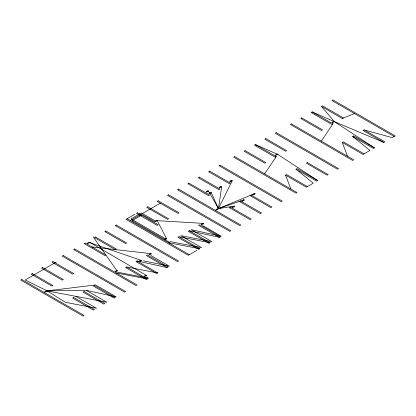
<?xml version="1.0" encoding="UTF-8"?>
<svg xmlns="http://www.w3.org/2000/svg" width="416" height="416" viewBox="0 0 416 416"><rect width="100%" height="100%" fill="white"/><g stroke="black" fill="none" stroke-linecap="round" stroke-linejoin="round"><path stroke-width="0.62" d="M233.022 206.716A14.305 8.263 0 0 1 232.742 206.976L232.367 207.464L234.38 206.835A3.089 1.784 0 0 0 234.348 206.69L234.92 206.206L234.073 206.045A0.525 0.307 0 0 0 233.979 206.133L218.442 208.614L221.655 186.711L220.797 186.467A0.525 0.302 0 0 0 220.683 186.592L220.444 186.779M242.663 200.45A14.305 8.263 0 0 1 242.382 200.715L242.07 201.224L244.015 200.554A3.089 1.784 0 0 0 243.989 200.424L244.561 199.94L243.714 199.779A0.525 0.307 0 0 0 243.62 199.867L243.36 200.091M253.38 194.262A14.305 8.263 0 0 1 253.1 194.527L252.725 195.01L254.738 194.381A3.089 1.784 0 0 0 254.706 194.236L255.278 193.752L254.431 193.591A0.525 0.307 0 0 0 254.337 193.679L254.114 193.903M206.731 191.381A14.305 8.263 0 0 1 206.456 191.646L206.081 192.13L208.088 191.5A3.089 1.784 0 0 0 208.057 191.355L208.499 191.121L218.442 208.614L232.294 180.606L231.488 180.294A0.525 0.302 0 0 0 231.338 180.44L231.057 180.627M116.75 270.483L115.794 271.066A14.305 8.263 0 0 1 115.513 271.326L115.138 271.814L117.151 271.196A3.089 1.784 0 0 0 117.12 271.034L117.692 270.556L116.844 270.39A0.525 0.307 0 0 0 116.75 270.483L93.262 236.964M150.576 253.588L149.62 254.166A14.305 8.263 0 0 1 149.339 254.431L148.964 254.914L150.977 254.301A3.089 1.784 0 0 0 150.946 254.14L151.518 253.656L150.67 253.495A0.525 0.307 0 0 0 150.576 253.588L91.988 246.953M201.952 223.954A14.305 8.263 0 0 1 201.677 224.214L201.302 224.702L203.315 224.068A3.089 1.784 0 0 0 203.284 223.922L203.856 223.444L203.008 223.278A0.525 0.307 0 0 0 202.914 223.371L202.691 223.595M264.607 173.846L276.26 156.608L255.507 144.628L254.467 145.231L275.22 157.212L276.26 156.608M321.292 141.118L332.946 123.885L312.192 111.904L311.152 112.502L331.906 124.483L332.946 123.885M155.444 220.938L155.932 220.704M206.872 191.246L207.355 191.012M139.792 260.744L140.28 260.515M209.7 192.878L210.226 192.655M165.152 238.914L165.641 238.685M219.882 187.002L220.366 186.774M230.532 180.856L231.015 180.622M144.981 275.72L145.47 275.491M216.575 209.227L217.064 208.993M202.093 223.813L202.618 223.59M233.158 206.58L233.683 206.352M242.798 200.314L243.324 200.086M253.516 194.126L254.041 193.898M208.541 191.1L208.515 190.752L207.828 190.684A0.525 0.302 0 0 0 207.678 190.835L207.392 191.017M140.317 260.515L140.598 260.333A0.525 0.302 0 0 1 140.707 260.208L141.56 260.369L140.977 260.832A3.089 1.784 0 0 1 141.014 260.983L139.064 261.654L139.381 261.144A14.305 8.263 0 0 0 139.656 260.879M134.961 214.224L126.053 219.367L188.313 255.31L196.737 250.448M321.532 106.512L322.566 105.914L343.32 117.894L342.28 118.492L321.532 106.512L334.428 121.685L374.447 147.846L373.412 148.444L352.659 136.464L353.694 135.866L374.447 147.846M56.311 262.028L25.184 279.999L47.107 290.883L65.426 302.307L96.543 308.292L75.795 296.312L46.285 290.758A0.525 0.302 0 0 0 46.176 290.883L45.235 291.434A14.305 8.263 0 0 1 44.954 291.694L44.58 292.183L46.592 291.548A3.089 1.784 0 0 0 46.561 291.403L47.107 290.883L95.508 284.929L116.262 296.91L86.169 290.321L47.107 290.883M130.224 220.579L160.316 203.206M126.636 266.958L125.601 267.556L146.349 279.536L147.389 278.938L126.636 266.958L157.763 272.948L156.728 273.546L135.975 261.565L137.01 260.967L167.102 267.556L168.142 266.958L147.389 254.977L146.349 255.575L167.102 267.556M178.974 236.74L177.934 237.338L198.687 249.319L199.727 248.721L178.974 236.74L210.101 242.731L209.061 243.329L188.313 231.348L189.348 230.75L219.44 237.338L220.475 236.74L199.727 224.76L198.687 225.358L219.44 237.338M290.81 188.973L285.594 175.183L286.634 174.58L307.388 186.566M295.974 169.192L297.008 168.589L317.762 180.575L316.727 181.173L295.974 169.192L313.238 183.186L306.348 187.164L285.594 175.183M347.495 156.25L342.28 142.454L343.32 141.856L364.073 153.837M364.073 129.875L363.033 130.473L383.786 142.454L384.826 141.856L364.073 129.875L392.142 137.628L395.2 135.866L332.946 99.923L331.906 100.521L394.16 136.464M232.159 180.731L231.712 180.939A3.089 1.784 0 0 1 231.748 181.09L229.741 181.74L230.116 181.251A14.305 8.263 0 0 0 230.391 180.991M221.504 186.883L221.068 187.112A3.089 1.784 0 0 1 221.099 187.242L219.092 187.886L219.466 187.403A14.305 8.263 0 0 0 219.742 187.138M209.565 193.014A14.305 8.263 0 0 1 209.284 193.279L208.91 193.762L210.922 193.133A3.089 1.784 0 0 0 210.891 192.988L211.479 192.551L210.616 192.343A0.525 0.302 0 0 0 210.506 192.468L210.298 192.66M211.328 192.759L218.442 208.614L254.337 193.679M342.28 118.492L354.458 113.542M218.442 208.614L243.62 199.867M165.017 239.049A14.305 8.263 0 0 1 164.736 239.314L164.362 239.798L166.369 239.153A3.089 1.784 0 0 0 166.343 239.023L166.915 238.54L166.067 238.378A0.525 0.302 0 0 0 165.958 238.503L165.677 238.685M217.173 209.004L217.381 208.811A0.525 0.302 0 0 1 217.49 208.692L218.343 208.853L217.766 209.336A3.089 1.784 0 0 1 217.797 209.461L215.784 210.111L216.164 209.622A14.305 8.263 0 0 0 216.44 209.362M202.914 223.371L157.222 220.646L156.634 221.042A3.089 1.784 0 0 1 156.666 221.172L154.653 221.822L155.033 221.333A14.305 8.263 0 0 0 155.308 221.073M156.005 220.709L156.25 220.522A0.525 0.302 0 0 1 156.359 220.397L157.212 220.563L166.353 238.3M145.506 275.491L145.787 275.309A0.525 0.302 0 0 1 145.896 275.184L146.744 275.345L146.172 275.829A3.089 1.784 0 0 1 146.203 275.959L144.191 276.604L144.565 276.12A14.305 8.263 0 0 0 144.846 275.855M168.605 242.736L199.727 248.721M117.53 272.215L148.658 278.205L146.583 277.004M116.267 272.953L147.389 278.938M75.795 296.312L106.922 302.302L86.169 290.321M143.473 260.832L169.411 266.224L150.732 255.44M140.702 260.213L89.627 242.59L89.102 242.882A3.089 1.784 0 0 1 89.133 243.012L87.121 243.656L87.5 243.173A14.305 8.263 0 0 0 87.776 242.908L88.717 242.362A0.525 0.302 0 0 1 88.826 242.237L89.554 242.284L145.834 275.044M383.786 142.454L334.428 121.685L312.192 111.904M255.507 144.628L277.742 154.414L317.762 180.575M342.28 142.454L363.033 154.435L369.923 150.457L352.659 136.464M202.613 225.488L221.291 236.267L191.199 229.679L211.952 241.66L180.825 235.669L201.578 247.65L170.451 241.66L169.411 242.258L132.059 220.693L142.433 214.703L153.847 221.291M189.348 230.75L210.101 242.731M154.887 220.693L141.398 212.909L131.004 218.904L165.355 238.737M127.093 218.769L189.348 254.712M137.01 260.967L157.763 272.948M277.893 154.206L277.3 154.622A3.089 1.784 0 0 1 277.337 154.773L275.324 155.418L275.704 154.934A14.305 8.263 0 0 0 275.98 154.669L276.921 154.123A0.525 0.302 0 0 1 277.03 153.998L277.893 154.206M334.578 121.477L333.991 121.914A3.089 1.784 0 0 1 334.022 122.044L332.015 122.694L332.389 122.205A14.305 8.263 0 0 0 332.665 121.945L333.606 121.394A0.525 0.302 0 0 1 333.72 121.269L334.578 121.477M21.84 279.536L20.8 280.134L83.054 316.077L84.094 315.479L21.84 279.536M32.214 273.546L31.174 274.144L51.927 286.125L52.967 285.527L32.214 273.546M42.588 267.556L41.553 268.154L62.306 280.134L63.341 279.536L42.588 267.556M52.967 261.565L51.927 262.163L72.68 274.144L73.72 273.546L52.967 261.565M63.341 255.575L62.306 256.173L124.561 292.115L125.601 291.517L63.341 255.575M74.755 248.986L73.72 249.584L135.975 285.527L137.01 284.929L74.755 248.986M85.129 242.996L84.094 243.594L104.848 255.575L105.882 254.977L85.129 242.996M95.508 237.006L94.468 237.604L115.222 249.584L116.262 248.986L95.508 237.006M105.882 231.015L104.848 231.613L125.601 243.594L126.636 242.996L105.882 231.015M116.262 225.02L115.222 225.623L177.481 261.565L178.516 260.967L116.262 225.02M137.467 212.779L136.432 213.377L157.18 225.358L158.22 224.76L137.467 212.779M147.846 206.788L146.806 207.386L167.56 219.367L168.594 218.769L147.846 206.788M158.22 200.798L157.18 201.396L177.934 213.377L178.974 212.779L158.22 200.798M168.594 194.808L167.56 195.406L229.814 231.348L230.854 230.75L168.594 194.808M178.516 189.077L177.481 189.675L239.736 225.623L240.77 225.02L178.516 189.077M188.89 183.087L187.855 183.685L208.608 195.671L209.643 195.068L188.89 183.087M199.269 177.096L198.229 177.694L218.982 189.675L220.022 189.077L199.269 177.096M209.643 171.106L208.608 171.704L229.362 183.685L230.396 183.087L209.643 171.106M220.022 165.116L218.982 165.714L281.242 201.661L282.277 201.058L220.022 165.116M234.754 156.608L233.714 157.212L295.974 193.154L297.008 192.556L234.754 156.608M245.128 150.618L244.093 151.221L264.846 163.202L265.881 162.599L245.128 150.618M265.881 138.637L264.846 139.235L285.594 151.221L286.634 150.618L265.881 138.637M276.26 132.647L275.22 133.245L337.475 169.192L338.515 168.589L276.26 132.647M291.439 123.885L290.399 124.483L352.659 160.425L353.694 159.827L291.439 123.885M301.813 117.894L300.778 118.492L321.532 130.473L322.566 129.875L301.813 117.894M73.72 297.508L72.68 298.106L93.434 310.086L94.468 309.488L73.72 297.508M84.094 291.517L83.054 292.115L103.808 304.096L104.848 303.498L84.094 291.517M94.468 285.527L93.434 286.125L114.187 298.106L115.222 297.508L94.468 285.527M230.396 207.048L229.362 207.652L250.11 219.632L251.15 219.029L230.396 207.048M240.77 201.058L239.736 201.661L260.489 213.642L261.524 213.039L240.77 201.058M251.15 195.068L250.11 195.671L270.863 207.652L271.903 207.048L251.15 195.068M307.388 162.599L306.348 163.202L327.101 175.183L328.141 174.58L307.388 162.599"/></g></svg>
